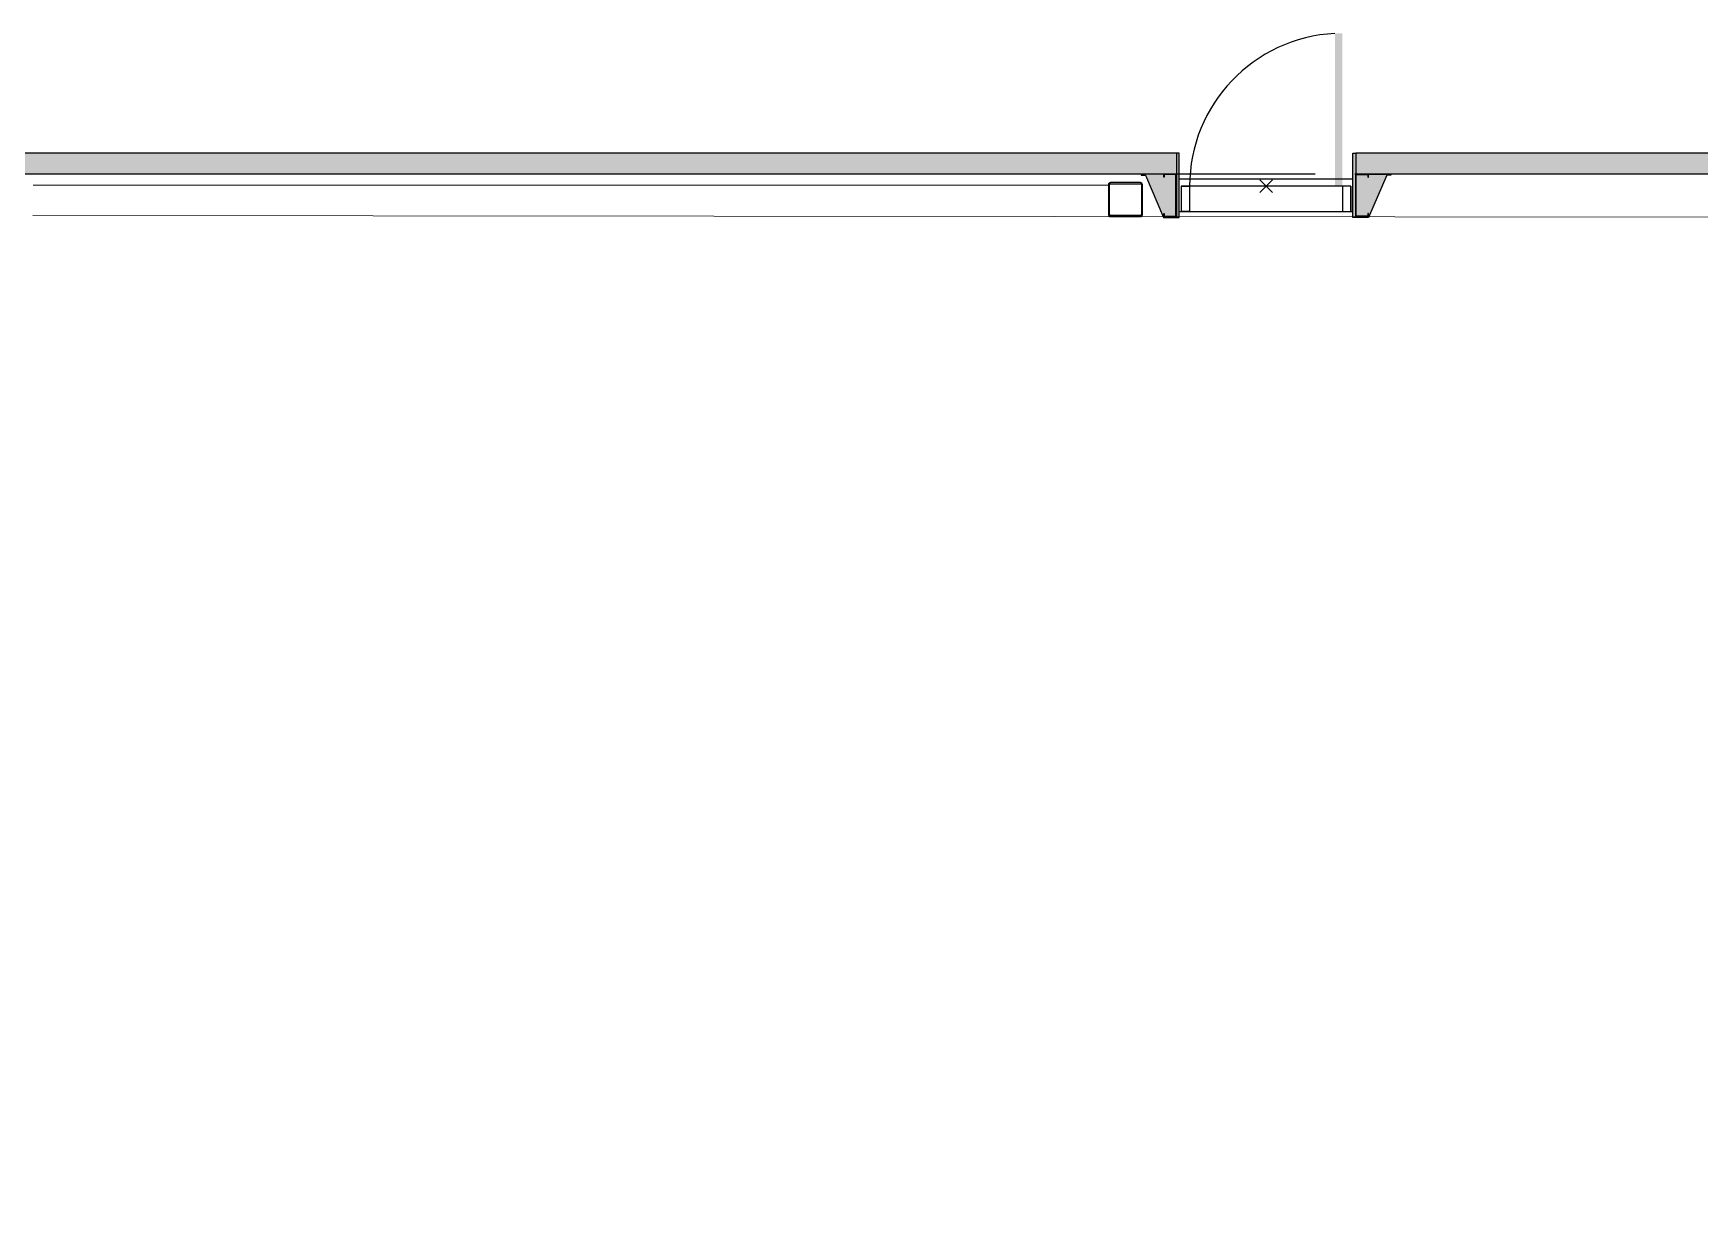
# Model space of a CAD drawing. Header units: inches. Extents: x 2743 to 10591, y -1604 to 5792.
# Drawn here: x 3766.6 to 4159.2, y 1196.2 to 1473.8 of the extents above; entities that cross this region are included whole.
import ezdxf

# ---------------------------------------------------------------- set-up
doc = ezdxf.new("R2010")
doc.units = ezdxf.units.IN
doc.header["$LTSCALE"] = 0.1875
doc.header["$MEASUREMENT"] = 0
doc.header["$PDMODE"] = 3
doc.header["$PDSIZE"] = 1.5
doc.linetypes.add('dash2', pattern=[500, 400, -100])
doc.layers.add('22 Dimension', color=7, linetype='Continuous', lineweight=5)
for name, color, linetype in [('A-N-MUR-EXT', 5, 'Continuous'), ('A-N-MUR-INT', 3, 'Continuous'), ('A-N-POR-PLF', 30, 'Continuous'), ('A-N-POR-PLN', 7, 'Continuous'), ('A-N-PORTE-EXT', 2, 'Continuous'), ('A-N-STRUCTURE', 4, 'Continuous'), ('fill253', 253, 'Continuous'), ('S-N-ACIER', 4, 'Continuous')]:
    doc.layers.add(name, color=color, linetype=linetype)

msp = doc.modelspace()

# ---------------------------------------------------------------- hatches: boundary and pattern name
at = {"layer": 'A-N-POR-PLN'}
msp.add_hatch(color=7, dxfattribs=at).paths.add_polyline_path([(4075.04522, 1473.79036), (4073.27357, 1473.79036), (4073.27357, 1437.76681), (4075.04522, 1437.76681)])
at = {"layer": 'fill253'}
h = msp.add_hatch(color=7, dxfattribs=at)
h.dxf.hatch_style = 1
h.paths.add_polyline_path([(5517.44902, 431.979), (5512.52777, 431.979), (5512.54172, 94.34303), (5517.46297, 94.34303)])
h.paths.add_polyline_path([(5517.44903, 678.7916), (5512.52778, 678.7916), (5512.52778, 572.89173), (5517.44903, 572.89173)])
h.paths.add_polyline_path([(5517.44903, 925.604), (5512.52778, 925.604), (5512.52777, 819.70432), (5517.44902, 819.70432)])
h.paths.add_polyline_path([(4628.42938, -1259.02652), (4625.95018, -1263.9483), (5517.46297, -1263.94777), (5517.46297, -1071.958), (5512.54172, -1071.958), (5512.54172, -1259.02652)])
h.paths.add_polyline_path([(4200.50372, -1356.98336), (4208.49739, -1355.67867), (4193.49822, -1263.95647), (4192.72048, -1259.19385), (4184.51381, -1259.19385), (4185.25735, -1263.82639)])
h.paths.add_polyline_path([(4618.93272, -1264.1151), (4619.31197, -1266.30955), (4626.09389, -1265.20887), (4625.95018, -1263.9483), (4628.42938, -1259.02652), (4618.12265, -1259.02652)])
h.paths.add_polyline_path([(5517.46297, 1153.66309), (5512.54172, 1153.66309), (5512.52778, 1066.51673), (5517.44903, 1066.51673)])
h.paths.add_polyline_path([(2812.35741, -1079.29062), (2806.55239, -1077.23697), (2806.55239, -1078.48244), (2807.41263, -1078.81134), (2807.41906, -1264.1151), (3075.9398, -1263.94776), (3075.93335, -1259.02651), (2812.34031, -1259.19385)])
h.paths.add_polyline_path([(2807.41906, -374.65047), (2812.34031, -375.67519), (2812.34031, 118.15991), (2807.41906, 118.15991)])
h.paths.add_polyline_path([(5512.54172, -339.79281), (5517.46297, -339.79281), (5517.46297, 52.10637), (5512.54172, 52.10637)])
h.paths.add_polyline_path([(5512.5356, -401.23504), (5517.45685, -401.23504), (5517.46297, -339.79281), (5512.54172, -339.79281)])
h.paths.add_polyline_path([(5512.54172, -545.32679), (5517.46297, -545.32679), (5517.45685, -437.25741), (5512.5356, -437.25741)])
h.paths.add_polyline_path([(5512.53298, -617.37634), (5517.45423, -617.37634), (5517.46296, -581.35034), (5512.54171, -581.35034)])
h.paths.add_polyline_path([(5512.5391, -689.42343), (5517.46035, -689.42343), (5517.46066, -653.39744), (5512.53941, -653.39744)])
h.paths.add_polyline_path([(5512.5391, -761.46809), (5517.46035, -761.46809), (5517.46035, -725.44454), (5512.5391, -725.44454)])
h.paths.add_polyline_path([(4035.91549, 1440.59386), (4035.91549, 1445.51513), (2807.41263, 1445.51513), (2807.41906, 159.14408), (2812.34031, 159.14408), (2812.33388, 1440.59388)])
h.paths.add_polyline_path([(3118.18201, -1259.02652), (3118.18223, -1263.94777), (4185.31745, -1264.1151), (4184.51381, -1259.19385)])
h.paths.add_polyline_path([(4279.25656, 1440.56528), (4279.25657, 1445.48688), (4078.1514, 1445.5146), (4078.1514, 1440.59333)])
h.paths.add_polyline_path([(4872.5115, 1445.3478), (4872.5115, 1440.42655), (5512.54172, 1440.42655), (5512.54177, 1308.40012), (5517.46302, 1308.40012), (5517.46297, 1445.3478)])
h.paths.add_polyline_path([(5517.45593, -941.58583), (5512.53008, -941.58584), (5512.54172, -1029.88866), (5517.46297, -1029.88866)])
h.paths.add_polyline_path([(5512.53008, -905.56228), (5517.45593, -905.5623), (5517.45423, -797.49164), (5512.53298, -797.49164)])
h = msp.add_hatch(color=7, dxfattribs=at)
h.dxf.hatch_style = 1
h.paths.add_polyline_path([(4027.61575, 1440.59388), (4027.61575, 1440.35761), (4028.6, 1440.35761), (4032.85997, 1430.39661), (4036.54541, 1430.39661), (4036.54541, 1445.51513), (4035.91549, 1445.51513), (4035.91549, 1440.59388)])
h = msp.add_hatch(color=7, dxfattribs=at)
h.dxf.hatch_style = 1
h.paths.add_polyline_path([(4086.45115, 1440.59335), (4086.45115, 1440.35708), (4085.4669, 1440.35708), (4081.20692, 1430.39608), (4077.52148, 1430.39608), (4077.52148, 1445.5146), (4078.1514, 1445.5146), (4078.1514, 1440.59335)])

# ---------------------------------------------------------------- linework, layer by layer
at = {"color": 7}
for p, q in [((4032.93124, 1440.59386), (4035.93124, 1440.59386)), ((4032.93124, 1439.84386), (4032.93124, 1440.59386)), ((4033.05624, 1439.84386), (4032.93124, 1439.84386)), ((4035.80624, 1440.46886), (4033.05624, 1440.46886)), ((4033.05624, 1440.46886), (4033.05624, 1439.84386)), ((4035.80624, 1430.7189), (4035.80624, 1440.46886)), ((4035.93124, 1440.59386), (4035.93124, 1430.5939)), ((4081.13565, 1440.59333), (4078.13566, 1440.59333)), ((4078.13566, 1440.59333), (4078.13566, 1430.59337)), ((4078.26066, 1430.71837), (4078.26066, 1440.46833)), ((4078.26066, 1440.46833), (4081.01065, 1440.46833)), ((4081.01065, 1440.46833), (4081.01065, 1439.84333)), ((4081.01065, 1439.84333), (4081.13565, 1439.84333)), ((4081.13565, 1439.84333), (4081.13565, 1440.59333)), ((4032.93124, 1430.5939), (4032.93124, 1431.3439)), ((4032.93124, 1431.3439), (4033.05624, 1431.3439)), ((4035.93124, 1430.5939), (4032.93124, 1430.5939)), ((4033.05624, 1431.3439), (4033.05624, 1430.7189)), ((4033.05624, 1430.7189), (4035.80624, 1430.7189)), ((4078.13566, 1430.59337), (4081.13565, 1430.59337)), ((4081.01065, 1430.71837), (4078.26066, 1430.71837)), ((4081.13565, 1431.34337), (4081.01065, 1431.34337)), ((4081.01065, 1431.34337), (4081.01065, 1430.71837)), ((4081.13565, 1430.59337), (4081.13565, 1431.34337))]:
    msp.add_line(p, q, dxfattribs=at)
at = {"layer": '22 Dimension'}
for p, q in [((3766.58144, 1437.9679), (4019.90005, 1437.9679)), ((4273.14959, 1430.3267), (3766.47964, 1430.8777))]:
    msp.add_line(p, q, dxfattribs=at)
at = {"layer": 'A-N-MUR-EXT', "color": 7}
for p, q in [((4035.91549, 1445.51513), (2807.41263, 1445.51513)), ((4274.34462, 1445.48757), (4078.1514, 1445.51513))]:
    msp.add_line(p, q, dxfattribs=at)
at = {"layer": 'A-N-MUR-INT', "color": 7}
for p, q in [((4036.54541, 1445.51513), (4035.91549, 1445.51513)), ((4035.91549, 1445.51513), (4035.91549, 1440.59388)), ((4036.54541, 1430.39661), (4036.54541, 1445.51513)), ((4077.52148, 1430.39608), (4077.52148, 1445.5146)), ((4077.52148, 1445.5146), (4078.1514, 1445.5146)), ((4078.1514, 1445.5146), (4078.1514, 1440.59335)), ((4027.61575, 1440.59388), (2812.33388, 1440.59388)), ((4027.61575, 1440.59388), (4027.61575, 1440.35761)), ((4035.91549, 1440.59388), (4027.61575, 1440.59388)), ((4027.61575, 1440.35761), (4028.6, 1440.35761)), ((4028.6, 1440.35761), (4032.85997, 1430.39661)), ((4035.89177, 1440.59388), (4035.89177, 1440.59388)), ((4078.1514, 1440.59335), (4086.45115, 1440.59335)), ((4085.4669, 1440.35708), (4081.20692, 1430.39608)), ((4086.45115, 1440.35708), (4085.4669, 1440.35708)), ((4086.45115, 1440.59335), (4086.45115, 1440.35708)), ((4279.25013, 1440.56632), (4086.45115, 1440.59335)), ((4032.85997, 1430.39661), (4036.54541, 1430.39661)), ((4081.20692, 1430.39608), (4077.52148, 1430.39608))]:
    msp.add_line(p, q, dxfattribs=at)
at = {"layer": 'A-N-POR-PLF', "color": 7}
for p, q in [((4077.01372, 1437.76681), (4037.05317, 1437.76681)), ((4037.05317, 1437.76681), (4037.05317, 1431.78257)), ((4077.01372, 1431.78257), (4077.01372, 1437.76681)), ((4037.05317, 1431.78257), (4077.01372, 1431.78257))]:
    msp.add_line(p, q, dxfattribs=at)
at = {"layer": 'A-N-POR-PLN', "color": 7}
for p, q in [((4037.05317, 1437.76681), (4039.02167, 1437.76681)), ((4037.05317, 1437.76681), (4037.05317, 1431.78257)), ((4039.02167, 1437.76681), (4039.02167, 1431.78257)), ((4077.01372, 1437.76681), (4075.04522, 1437.76681)), ((4075.04522, 1437.76681), (4075.04522, 1431.78257)), ((4077.01372, 1437.76681), (4077.01372, 1431.78257)), ((4039.02167, 1431.78257), (4037.05317, 1431.78257)), ((4075.04522, 1431.78257), (4077.01372, 1431.78257))]:
    msp.add_line(p, q, dxfattribs=at)
msp.add_arc((4075.04522, 1437.76681), 36.02355, 92.8189624, 180, dxfattribs=at)
msp.add_point((4057.03345, 1437.76681), dxfattribs=at)
at = {"layer": 'A-N-PORTE-EXT', "color": 7}
for p, q in [((4036.54541, 1439.49909), (4077.52148, 1439.49909)), ((4036.54541, 1431.78257), (4077.52148, 1431.78257))]:
    msp.add_line(p, q, dxfattribs=at)
at = {"layer": 'A-N-STRUCTURE', "color": 7, "linetype": 'dash2', "ltscale": 0.5}
msp.add_line((2812.36144, 1440.65084), (4279.25013, 1440.65084), dxfattribs=at)
at = {"layer": 'S-N-ACIER', "color": 7}
for p, q in [((4019.90005, 1438.14388), (4019.90005, 1431.0439)), ((4020.15004, 1431.0439), (4020.15004, 1438.14388)), ((4027.45003, 1438.59388), (4020.35004, 1438.59388)), ((4020.35004, 1438.34388), (4027.45003, 1438.34388)), ((4027.65003, 1438.14388), (4027.65003, 1431.0439)), ((4027.90003, 1431.0439), (4027.90003, 1438.14388)), ((4027.45003, 1430.8439), (4020.35004, 1430.8439)), ((4020.35004, 1430.5939), (4027.45003, 1430.5939))]:
    msp.add_line(p, q, dxfattribs=at)
for centre, radius, start, end in [((4020.35004, 1438.14388), 0.45, 90, 180), ((4020.35004, 1438.14388), 0.2, 90, 180), ((4027.45003, 1438.14388), 0.45, 0, 90), ((4027.45003, 1438.14388), 0.2, 0, 90), ((4020.35004, 1431.0439), 0.45, 180, 270), ((4020.35004, 1431.0439), 0.2, 180, 270), ((4027.45003, 1431.0439), 0.45, 270, 0), ((4027.45003, 1431.0439), 0.2, 270, 0)]:
    msp.add_arc(centre, radius, start, end, dxfattribs=at)

doc.saveas('drawing.dxf')
